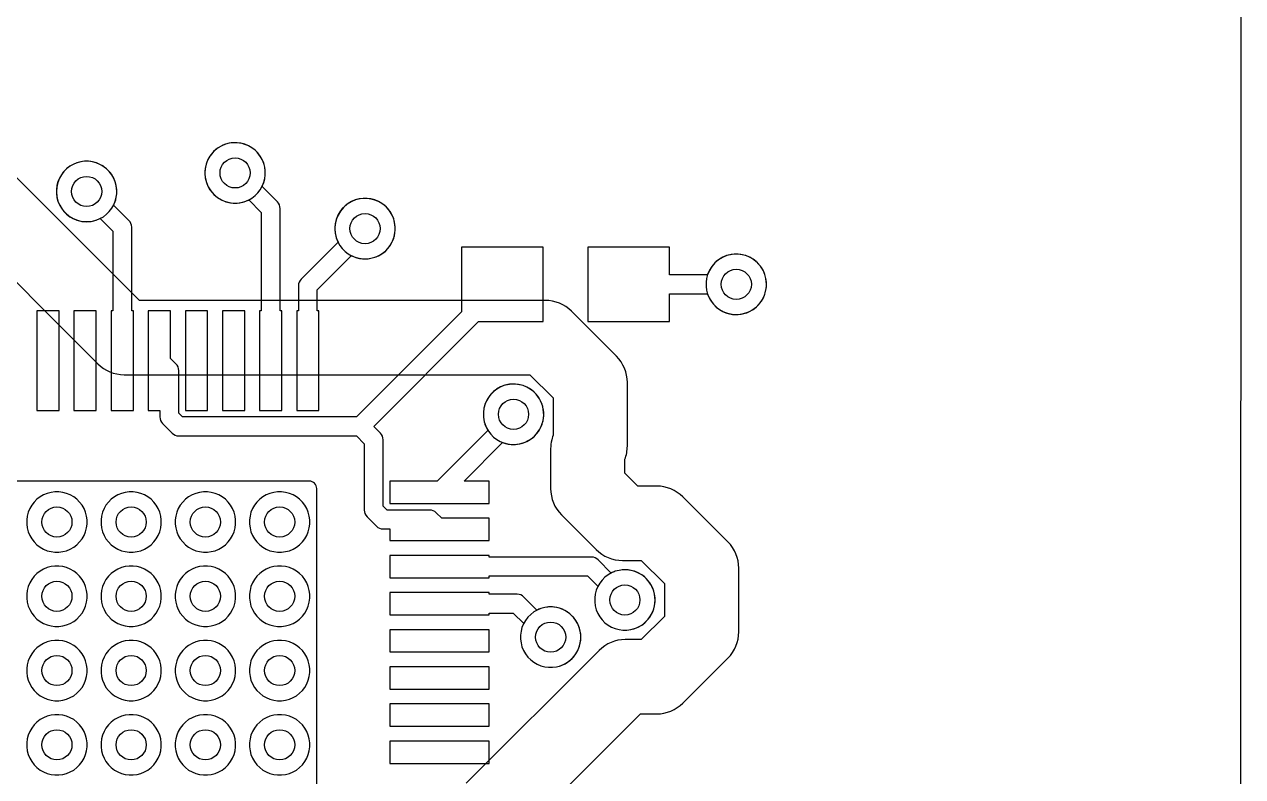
# Model space of a CAD drawing. Header units: millimetres. Extents: x 14 to 284, y -1 to 109.
# Drawn here: x 267.41 to 283.82, y 55.87 to 66 of the extents above; entities that cross this region are included whole.
import ezdxf

# ---------------------------------------------------------------- set-up
doc = ezdxf.new("R2010")
doc.units = ezdxf.units.MM

msp = doc.modelspace()

# ---------------------------------------------------------------- linework, layer by layer
at = {"layer": '16_copper'}
for points in [[(270.329, 63.601), (270.381, 63.614), (270.43, 63.635), (270.476, 63.661), (270.519, 63.694), (270.556, 63.731), (270.589, 63.774), (270.615, 63.82), (270.636, 63.869), (270.649, 63.921), (270.656, 63.973), (270.656, 64.027), (270.649, 64.079), (270.636, 64.131), (270.615, 64.18), (270.589, 64.226), (270.556, 64.269), (270.519, 64.306), (270.476, 64.339), (270.43, 64.365), (270.381, 64.386), (270.329, 64.399), (270.277, 64.406), (270.223, 64.406), (270.171, 64.399), (270.119, 64.386), (270.07, 64.365), (270.024, 64.339), (269.981, 64.306), (269.944, 64.269), (269.911, 64.226), (269.885, 64.18), (269.864, 64.131), (269.851, 64.079), (269.844, 64.027), (269.844, 63.973), (269.851, 63.921), (269.864, 63.869), (269.885, 63.82), (269.911, 63.774), (269.944, 63.731), (269.981, 63.694), (270.024, 63.661), (270.07, 63.635), (270.119, 63.614), (270.171, 63.601), (270.223, 63.594), (270.277, 63.594)], [(268.329, 63.351), (268.381, 63.364), (268.43, 63.385), (268.476, 63.411), (268.519, 63.444), (268.556, 63.481), (268.589, 63.524), (268.615, 63.57), (268.636, 63.619), (268.649, 63.671), (268.656, 63.723), (268.656, 63.777), (268.649, 63.829), (268.636, 63.881), (268.615, 63.93), (268.589, 63.976), (268.556, 64.019), (268.519, 64.056), (268.476, 64.089), (268.43, 64.115), (268.381, 64.136), (268.329, 64.149), (268.277, 64.156), (268.223, 64.156), (268.171, 64.149), (268.119, 64.136), (268.07, 64.115), (268.024, 64.089), (267.981, 64.056), (267.944, 64.019), (267.911, 63.976), (267.885, 63.93), (267.864, 63.881), (267.851, 63.829), (267.844, 63.777), (267.844, 63.723), (267.851, 63.671), (267.864, 63.619), (267.885, 63.57), (267.911, 63.524), (267.944, 63.481), (267.981, 63.444), (268.024, 63.411), (268.07, 63.385), (268.119, 63.364), (268.171, 63.351), (268.223, 63.344), (268.277, 63.344)], [(272.079, 62.851), (272.131, 62.864), (272.18, 62.885), (272.226, 62.911), (272.269, 62.944), (272.306, 62.981), (272.339, 63.024), (272.365, 63.07), (272.386, 63.119), (272.399, 63.171), (272.406, 63.223), (272.406, 63.277), (272.399, 63.329), (272.386, 63.381), (272.365, 63.43), (272.339, 63.476), (272.306, 63.519), (272.269, 63.556), (272.226, 63.589), (272.18, 63.615), (272.131, 63.636), (272.079, 63.649), (272.027, 63.656), (271.973, 63.656), (271.921, 63.649), (271.869, 63.636), (271.82, 63.615), (271.774, 63.589), (271.731, 63.556), (271.694, 63.519), (271.661, 63.476), (271.635, 63.43), (271.614, 63.381), (271.601, 63.329), (271.594, 63.277), (271.594, 63.223), (271.601, 63.171), (271.614, 63.119), (271.635, 63.07), (271.661, 63.024), (271.694, 62.981), (271.731, 62.944), (271.774, 62.911), (271.82, 62.885), (271.869, 62.864), (271.921, 62.851), (271.973, 62.844), (272.027, 62.844)], [(277.079, 62.101), (277.131, 62.114), (277.18, 62.135), (277.226, 62.161), (277.269, 62.194), (277.306, 62.231), (277.339, 62.274), (277.365, 62.32), (277.386, 62.369), (277.399, 62.421), (277.406, 62.473), (277.406, 62.527), (277.399, 62.579), (277.386, 62.631), (277.365, 62.68), (277.339, 62.726), (277.306, 62.769), (277.269, 62.806), (277.226, 62.839), (277.18, 62.865), (277.131, 62.886), (277.079, 62.899), (277.027, 62.906), (276.973, 62.906), (276.921, 62.899), (276.869, 62.886), (276.82, 62.865), (276.774, 62.839), (276.731, 62.806), (276.694, 62.769), (276.661, 62.726), (276.635, 62.68), (276.614, 62.631), (276.601, 62.579), (276.594, 62.527), (276.594, 62.473), (276.601, 62.421), (276.614, 62.369), (276.635, 62.32), (276.661, 62.274), (276.694, 62.231), (276.731, 62.194), (276.774, 62.161), (276.82, 62.135), (276.869, 62.114), (276.921, 62.101), (276.973, 62.094), (277.027, 62.094)], [(274.079, 60.351), (274.131, 60.364), (274.18, 60.385), (274.226, 60.411), (274.269, 60.444), (274.306, 60.481), (274.339, 60.524), (274.365, 60.57), (274.386, 60.619), (274.399, 60.671), (274.406, 60.723), (274.406, 60.777), (274.399, 60.829), (274.386, 60.881), (274.365, 60.93), (274.339, 60.976), (274.306, 61.019), (274.269, 61.056), (274.226, 61.089), (274.18, 61.115), (274.131, 61.136), (274.079, 61.149), (274.027, 61.156), (273.973, 61.156), (273.921, 61.149), (273.869, 61.136), (273.82, 61.115), (273.774, 61.089), (273.731, 61.056), (273.694, 61.019), (273.661, 60.976), (273.635, 60.93), (273.614, 60.881), (273.601, 60.829), (273.594, 60.777), (273.594, 60.723), (273.601, 60.671), (273.614, 60.619), (273.635, 60.57), (273.661, 60.524), (273.694, 60.481), (273.731, 60.444), (273.774, 60.411), (273.82, 60.385), (273.869, 60.364), (273.921, 60.351), (273.973, 60.344), (274.027, 60.344)], [(267.929, 58.901), (267.981, 58.914), (268.03, 58.935), (268.076, 58.961), (268.119, 58.994), (268.156, 59.031), (268.189, 59.074), (268.215, 59.12), (268.236, 59.169), (268.249, 59.221), (268.256, 59.273), (268.256, 59.327), (268.249, 59.379), (268.236, 59.431), (268.215, 59.48), (268.189, 59.526), (268.156, 59.569), (268.119, 59.606), (268.076, 59.639), (268.03, 59.665), (267.981, 59.686), (267.929, 59.699), (267.877, 59.706), (267.823, 59.706), (267.771, 59.699), (267.719, 59.686), (267.67, 59.665), (267.624, 59.639), (267.581, 59.606), (267.544, 59.569), (267.511, 59.526), (267.485, 59.48), (267.464, 59.431), (267.451, 59.379), (267.444, 59.327), (267.444, 59.273), (267.451, 59.221), (267.464, 59.169), (267.485, 59.12), (267.511, 59.074), (267.544, 59.031), (267.581, 58.994), (267.624, 58.961), (267.67, 58.935), (267.719, 58.914), (267.771, 58.901), (267.823, 58.894), (267.877, 58.894)], [(268.929, 58.901), (268.981, 58.914), (269.03, 58.935), (269.076, 58.961), (269.119, 58.994), (269.156, 59.031), (269.189, 59.074), (269.215, 59.12), (269.236, 59.169), (269.249, 59.221), (269.256, 59.273), (269.256, 59.327), (269.249, 59.379), (269.236, 59.431), (269.215, 59.48), (269.189, 59.526), (269.156, 59.569), (269.119, 59.606), (269.076, 59.639), (269.03, 59.665), (268.981, 59.686), (268.929, 59.699), (268.877, 59.706), (268.823, 59.706), (268.771, 59.699), (268.719, 59.686), (268.67, 59.665), (268.624, 59.639), (268.581, 59.606), (268.544, 59.569), (268.511, 59.526), (268.485, 59.48), (268.464, 59.431), (268.451, 59.379), (268.444, 59.327), (268.444, 59.273), (268.451, 59.221), (268.464, 59.169), (268.485, 59.12), (268.511, 59.074), (268.544, 59.031), (268.581, 58.994), (268.624, 58.961), (268.67, 58.935), (268.719, 58.914), (268.771, 58.901), (268.823, 58.894), (268.877, 58.894)], [(269.929, 58.901), (269.981, 58.914), (270.03, 58.935), (270.076, 58.961), (270.119, 58.994), (270.156, 59.031), (270.189, 59.074), (270.215, 59.12), (270.236, 59.169), (270.249, 59.221), (270.256, 59.273), (270.256, 59.327), (270.249, 59.379), (270.236, 59.431), (270.215, 59.48), (270.189, 59.526), (270.156, 59.569), (270.119, 59.606), (270.076, 59.639), (270.03, 59.665), (269.981, 59.686), (269.929, 59.699), (269.877, 59.706), (269.823, 59.706), (269.771, 59.699), (269.719, 59.686), (269.67, 59.665), (269.624, 59.639), (269.581, 59.606), (269.544, 59.569), (269.511, 59.526), (269.485, 59.48), (269.464, 59.431), (269.451, 59.379), (269.444, 59.327), (269.444, 59.273), (269.451, 59.221), (269.464, 59.169), (269.485, 59.12), (269.511, 59.074), (269.544, 59.031), (269.581, 58.994), (269.624, 58.961), (269.67, 58.935), (269.719, 58.914), (269.771, 58.901), (269.823, 58.894), (269.877, 58.894)], [(270.929, 58.901), (270.981, 58.914), (271.03, 58.935), (271.076, 58.961), (271.119, 58.994), (271.156, 59.031), (271.189, 59.074), (271.215, 59.12), (271.236, 59.169), (271.249, 59.221), (271.256, 59.273), (271.256, 59.327), (271.249, 59.379), (271.236, 59.431), (271.215, 59.48), (271.189, 59.526), (271.156, 59.569), (271.119, 59.606), (271.076, 59.639), (271.03, 59.665), (270.981, 59.686), (270.929, 59.699), (270.877, 59.706), (270.823, 59.706), (270.771, 59.699), (270.719, 59.686), (270.67, 59.665), (270.624, 59.639), (270.581, 59.606), (270.544, 59.569), (270.511, 59.526), (270.485, 59.48), (270.464, 59.431), (270.451, 59.379), (270.444, 59.327), (270.444, 59.273), (270.451, 59.221), (270.464, 59.169), (270.485, 59.12), (270.511, 59.074), (270.544, 59.031), (270.581, 58.994), (270.624, 58.961), (270.67, 58.935), (270.719, 58.914), (270.771, 58.901), (270.823, 58.894), (270.877, 58.894)], [(267.929, 57.901), (267.981, 57.914), (268.03, 57.935), (268.076, 57.961), (268.119, 57.994), (268.156, 58.031), (268.189, 58.074), (268.215, 58.12), (268.236, 58.169), (268.249, 58.221), (268.256, 58.273), (268.256, 58.327), (268.249, 58.379), (268.236, 58.431), (268.215, 58.48), (268.189, 58.526), (268.156, 58.569), (268.119, 58.606), (268.076, 58.639), (268.03, 58.665), (267.981, 58.686), (267.929, 58.699), (267.877, 58.706), (267.823, 58.706), (267.771, 58.699), (267.719, 58.686), (267.67, 58.665), (267.624, 58.639), (267.581, 58.606), (267.544, 58.569), (267.511, 58.526), (267.485, 58.48), (267.464, 58.431), (267.451, 58.379), (267.444, 58.327), (267.444, 58.273), (267.451, 58.221), (267.464, 58.169), (267.485, 58.12), (267.511, 58.074), (267.544, 58.031), (267.581, 57.994), (267.624, 57.961), (267.67, 57.935), (267.719, 57.914), (267.771, 57.901), (267.823, 57.894), (267.877, 57.894)], [(268.929, 57.901), (268.981, 57.914), (269.03, 57.935), (269.076, 57.961), (269.119, 57.994), (269.156, 58.031), (269.189, 58.074), (269.215, 58.12), (269.236, 58.169), (269.249, 58.221), (269.256, 58.273), (269.256, 58.327), (269.249, 58.379), (269.236, 58.431), (269.215, 58.48), (269.189, 58.526), (269.156, 58.569), (269.119, 58.606), (269.076, 58.639), (269.03, 58.665), (268.981, 58.686), (268.929, 58.699), (268.877, 58.706), (268.823, 58.706), (268.771, 58.699), (268.719, 58.686), (268.67, 58.665), (268.624, 58.639), (268.581, 58.606), (268.544, 58.569), (268.511, 58.526), (268.485, 58.48), (268.464, 58.431), (268.451, 58.379), (268.444, 58.327), (268.444, 58.273), (268.451, 58.221), (268.464, 58.169), (268.485, 58.12), (268.511, 58.074), (268.544, 58.031), (268.581, 57.994), (268.624, 57.961), (268.67, 57.935), (268.719, 57.914), (268.771, 57.901), (268.823, 57.894), (268.877, 57.894)], [(269.929, 57.901), (269.981, 57.914), (270.03, 57.935), (270.076, 57.961), (270.119, 57.994), (270.156, 58.031), (270.189, 58.074), (270.215, 58.12), (270.236, 58.169), (270.249, 58.221), (270.256, 58.273), (270.256, 58.327), (270.249, 58.379), (270.236, 58.431), (270.215, 58.48), (270.189, 58.526), (270.156, 58.569), (270.119, 58.606), (270.076, 58.639), (270.03, 58.665), (269.981, 58.686), (269.929, 58.699), (269.877, 58.706), (269.823, 58.706), (269.771, 58.699), (269.719, 58.686), (269.67, 58.665), (269.624, 58.639), (269.581, 58.606), (269.544, 58.569), (269.511, 58.526), (269.485, 58.48), (269.464, 58.431), (269.451, 58.379), (269.444, 58.327), (269.444, 58.273), (269.451, 58.221), (269.464, 58.169), (269.485, 58.12), (269.511, 58.074), (269.544, 58.031), (269.581, 57.994), (269.624, 57.961), (269.67, 57.935), (269.719, 57.914), (269.771, 57.901), (269.823, 57.894), (269.877, 57.894)], [(270.929, 57.901), (270.981, 57.914), (271.03, 57.935), (271.076, 57.961), (271.119, 57.994), (271.156, 58.031), (271.189, 58.074), (271.215, 58.12), (271.236, 58.169), (271.249, 58.221), (271.256, 58.273), (271.256, 58.327), (271.249, 58.379), (271.236, 58.431), (271.215, 58.48), (271.189, 58.526), (271.156, 58.569), (271.119, 58.606), (271.076, 58.639), (271.03, 58.665), (270.981, 58.686), (270.929, 58.699), (270.877, 58.706), (270.823, 58.706), (270.771, 58.699), (270.719, 58.686), (270.67, 58.665), (270.624, 58.639), (270.581, 58.606), (270.544, 58.569), (270.511, 58.526), (270.485, 58.48), (270.464, 58.431), (270.451, 58.379), (270.444, 58.327), (270.444, 58.273), (270.451, 58.221), (270.464, 58.169), (270.485, 58.12), (270.511, 58.074), (270.544, 58.031), (270.581, 57.994), (270.624, 57.961), (270.67, 57.935), (270.719, 57.914), (270.771, 57.901), (270.823, 57.894), (270.877, 57.894)], [(275.579, 57.851), (275.631, 57.864), (275.68, 57.885), (275.726, 57.911), (275.769, 57.944), (275.806, 57.981), (275.839, 58.024), (275.865, 58.07), (275.886, 58.119), (275.899, 58.171), (275.906, 58.223), (275.906, 58.277), (275.899, 58.329), (275.886, 58.381), (275.865, 58.43), (275.839, 58.476), (275.806, 58.519), (275.769, 58.556), (275.726, 58.589), (275.68, 58.615), (275.631, 58.636), (275.579, 58.649), (275.527, 58.656), (275.473, 58.656), (275.421, 58.649), (275.369, 58.636), (275.32, 58.615), (275.274, 58.589), (275.231, 58.556), (275.194, 58.519), (275.161, 58.476), (275.135, 58.43), (275.114, 58.381), (275.101, 58.329), (275.094, 58.277), (275.094, 58.223), (275.101, 58.171), (275.114, 58.119), (275.135, 58.07), (275.161, 58.024), (275.194, 57.981), (275.231, 57.944), (275.274, 57.911), (275.32, 57.885), (275.369, 57.864), (275.421, 57.851), (275.473, 57.844), (275.527, 57.844)], [(274.579, 57.351), (274.631, 57.364), (274.68, 57.385), (274.726, 57.411), (274.769, 57.444), (274.806, 57.481), (274.839, 57.524), (274.865, 57.57), (274.886, 57.619), (274.899, 57.671), (274.906, 57.723), (274.906, 57.777), (274.899, 57.829), (274.886, 57.881), (274.865, 57.93), (274.839, 57.976), (274.806, 58.019), (274.769, 58.056), (274.726, 58.089), (274.68, 58.115), (274.631, 58.136), (274.579, 58.149), (274.527, 58.156), (274.473, 58.156), (274.421, 58.149), (274.369, 58.136), (274.32, 58.115), (274.274, 58.089), (274.231, 58.056), (274.194, 58.019), (274.161, 57.976), (274.135, 57.93), (274.114, 57.881), (274.101, 57.829), (274.094, 57.777), (274.094, 57.723), (274.101, 57.671), (274.114, 57.619), (274.135, 57.57), (274.161, 57.524), (274.194, 57.481), (274.231, 57.444), (274.274, 57.411), (274.32, 57.385), (274.369, 57.364), (274.421, 57.351), (274.473, 57.344), (274.527, 57.344)], [(267.929, 56.901), (267.981, 56.914), (268.03, 56.935), (268.076, 56.961), (268.119, 56.994), (268.156, 57.031), (268.189, 57.074), (268.215, 57.12), (268.236, 57.169), (268.249, 57.221), (268.256, 57.273), (268.256, 57.327), (268.249, 57.379), (268.236, 57.431), (268.215, 57.48), (268.189, 57.526), (268.156, 57.569), (268.119, 57.606), (268.076, 57.639), (268.03, 57.665), (267.981, 57.686), (267.929, 57.699), (267.877, 57.706), (267.823, 57.706), (267.771, 57.699), (267.719, 57.686), (267.67, 57.665), (267.624, 57.639), (267.581, 57.606), (267.544, 57.569), (267.511, 57.526), (267.485, 57.48), (267.464, 57.431), (267.451, 57.379), (267.444, 57.327), (267.444, 57.273), (267.451, 57.221), (267.464, 57.169), (267.485, 57.12), (267.511, 57.074), (267.544, 57.031), (267.581, 56.994), (267.624, 56.961), (267.67, 56.935), (267.719, 56.914), (267.771, 56.901), (267.823, 56.894), (267.877, 56.894)], [(268.929, 56.901), (268.981, 56.914), (269.03, 56.935), (269.076, 56.961), (269.119, 56.994), (269.156, 57.031), (269.189, 57.074), (269.215, 57.12), (269.236, 57.169), (269.249, 57.221), (269.256, 57.273), (269.256, 57.327), (269.249, 57.379), (269.236, 57.431), (269.215, 57.48), (269.189, 57.526), (269.156, 57.569), (269.119, 57.606), (269.076, 57.639), (269.03, 57.665), (268.981, 57.686), (268.929, 57.699), (268.877, 57.706), (268.823, 57.706), (268.771, 57.699), (268.719, 57.686), (268.67, 57.665), (268.624, 57.639), (268.581, 57.606), (268.544, 57.569), (268.511, 57.526), (268.485, 57.48), (268.464, 57.431), (268.451, 57.379), (268.444, 57.327), (268.444, 57.273), (268.451, 57.221), (268.464, 57.169), (268.485, 57.12), (268.511, 57.074), (268.544, 57.031), (268.581, 56.994), (268.624, 56.961), (268.67, 56.935), (268.719, 56.914), (268.771, 56.901), (268.823, 56.894), (268.877, 56.894)], [(269.929, 56.901), (269.981, 56.914), (270.03, 56.935), (270.076, 56.961), (270.119, 56.994), (270.156, 57.031), (270.189, 57.074), (270.215, 57.12), (270.236, 57.169), (270.249, 57.221), (270.256, 57.273), (270.256, 57.327), (270.249, 57.379), (270.236, 57.431), (270.215, 57.48), (270.189, 57.526), (270.156, 57.569), (270.119, 57.606), (270.076, 57.639), (270.03, 57.665), (269.981, 57.686), (269.929, 57.699), (269.877, 57.706), (269.823, 57.706), (269.771, 57.699), (269.719, 57.686), (269.67, 57.665), (269.624, 57.639), (269.581, 57.606), (269.544, 57.569), (269.511, 57.526), (269.485, 57.48), (269.464, 57.431), (269.451, 57.379), (269.444, 57.327), (269.444, 57.273), (269.451, 57.221), (269.464, 57.169), (269.485, 57.12), (269.511, 57.074), (269.544, 57.031), (269.581, 56.994), (269.624, 56.961), (269.67, 56.935), (269.719, 56.914), (269.771, 56.901), (269.823, 56.894), (269.877, 56.894)], [(270.929, 56.901), (270.981, 56.914), (271.03, 56.935), (271.076, 56.961), (271.119, 56.994), (271.156, 57.031), (271.189, 57.074), (271.215, 57.12), (271.236, 57.169), (271.249, 57.221), (271.256, 57.273), (271.256, 57.327), (271.249, 57.379), (271.236, 57.431), (271.215, 57.48), (271.189, 57.526), (271.156, 57.569), (271.119, 57.606), (271.076, 57.639), (271.03, 57.665), (270.981, 57.686), (270.929, 57.699), (270.877, 57.706), (270.823, 57.706), (270.771, 57.699), (270.719, 57.686), (270.67, 57.665), (270.624, 57.639), (270.581, 57.606), (270.544, 57.569), (270.511, 57.526), (270.485, 57.48), (270.464, 57.431), (270.451, 57.379), (270.444, 57.327), (270.444, 57.273), (270.451, 57.221), (270.464, 57.169), (270.485, 57.12), (270.511, 57.074), (270.544, 57.031), (270.581, 56.994), (270.624, 56.961), (270.67, 56.935), (270.719, 56.914), (270.771, 56.901), (270.823, 56.894), (270.877, 56.894)], [(267.929, 55.901), (267.981, 55.914), (268.03, 55.935), (268.076, 55.961), (268.119, 55.994), (268.156, 56.031), (268.189, 56.074), (268.215, 56.12), (268.236, 56.169), (268.249, 56.221), (268.256, 56.273), (268.256, 56.327), (268.249, 56.379), (268.236, 56.431), (268.215, 56.48), (268.189, 56.526), (268.156, 56.569), (268.119, 56.606), (268.076, 56.639), (268.03, 56.665), (267.981, 56.686), (267.929, 56.699), (267.877, 56.706), (267.823, 56.706), (267.771, 56.699), (267.719, 56.686), (267.67, 56.665), (267.624, 56.639), (267.581, 56.606), (267.544, 56.569), (267.511, 56.526), (267.485, 56.48), (267.464, 56.431), (267.451, 56.379), (267.444, 56.327), (267.444, 56.273), (267.451, 56.221), (267.464, 56.169), (267.485, 56.12), (267.511, 56.074), (267.544, 56.031), (267.581, 55.994), (267.624, 55.961), (267.67, 55.935), (267.719, 55.914), (267.771, 55.901), (267.823, 55.894), (267.877, 55.894)], [(268.929, 55.901), (268.981, 55.914), (269.03, 55.935), (269.076, 55.961), (269.119, 55.994), (269.156, 56.031), (269.189, 56.074), (269.215, 56.12), (269.236, 56.169), (269.249, 56.221), (269.256, 56.273), (269.256, 56.327), (269.249, 56.379), (269.236, 56.431), (269.215, 56.48), (269.189, 56.526), (269.156, 56.569), (269.119, 56.606), (269.076, 56.639), (269.03, 56.665), (268.981, 56.686), (268.929, 56.699), (268.877, 56.706), (268.823, 56.706), (268.771, 56.699), (268.719, 56.686), (268.67, 56.665), (268.624, 56.639), (268.581, 56.606), (268.544, 56.569), (268.511, 56.526), (268.485, 56.48), (268.464, 56.431), (268.451, 56.379), (268.444, 56.327), (268.444, 56.273), (268.451, 56.221), (268.464, 56.169), (268.485, 56.12), (268.511, 56.074), (268.544, 56.031), (268.581, 55.994), (268.624, 55.961), (268.67, 55.935), (268.719, 55.914), (268.771, 55.901), (268.823, 55.894), (268.877, 55.894)], [(269.929, 55.901), (269.981, 55.914), (270.03, 55.935), (270.076, 55.961), (270.119, 55.994), (270.156, 56.031), (270.189, 56.074), (270.215, 56.12), (270.236, 56.169), (270.249, 56.221), (270.256, 56.273), (270.256, 56.327), (270.249, 56.379), (270.236, 56.431), (270.215, 56.48), (270.189, 56.526), (270.156, 56.569), (270.119, 56.606), (270.076, 56.639), (270.03, 56.665), (269.981, 56.686), (269.929, 56.699), (269.877, 56.706), (269.823, 56.706), (269.771, 56.699), (269.719, 56.686), (269.67, 56.665), (269.624, 56.639), (269.581, 56.606), (269.544, 56.569), (269.511, 56.526), (269.485, 56.48), (269.464, 56.431), (269.451, 56.379), (269.444, 56.327), (269.444, 56.273), (269.451, 56.221), (269.464, 56.169), (269.485, 56.12), (269.511, 56.074), (269.544, 56.031), (269.581, 55.994), (269.624, 55.961), (269.67, 55.935), (269.719, 55.914), (269.771, 55.901), (269.823, 55.894), (269.877, 55.894)], [(270.929, 55.901), (270.981, 55.914), (271.03, 55.935), (271.076, 55.961), (271.119, 55.994), (271.156, 56.031), (271.189, 56.074), (271.215, 56.12), (271.236, 56.169), (271.249, 56.221), (271.256, 56.273), (271.256, 56.327), (271.249, 56.379), (271.236, 56.431), (271.215, 56.48), (271.189, 56.526), (271.156, 56.569), (271.119, 56.606), (271.076, 56.639), (271.03, 56.665), (270.981, 56.686), (270.929, 56.699), (270.877, 56.706), (270.823, 56.706), (270.771, 56.699), (270.719, 56.686), (270.67, 56.665), (270.624, 56.639), (270.581, 56.606), (270.544, 56.569), (270.511, 56.526), (270.485, 56.48), (270.464, 56.431), (270.451, 56.379), (270.444, 56.327), (270.444, 56.273), (270.451, 56.221), (270.464, 56.169), (270.485, 56.12), (270.511, 56.074), (270.544, 56.031), (270.581, 55.994), (270.624, 55.961), (270.67, 55.935), (270.719, 55.914), (270.771, 55.901), (270.823, 55.894), (270.877, 55.894)]]:
    msp.add_lwpolyline(points, close=True, dxfattribs=at)
for points in [[(274.217, 55.221), (275.712, 56.717), (275.928, 56.717, 0.198912), (276.282, 56.863), (276.887, 57.468, 0.198912), (277.033, 57.822), (277.033, 58.678, 0.198912), (276.887, 59.032), (276.282, 59.637, 0.198912), (275.928, 59.783), (275.674, 59.783), (275.5, 59.957), (275.5, 60.144, 0.091571), (275.533, 60.322), (275.533, 61.178, 0.198912), (275.387, 61.532), (274.782, 62.137, 0.198912), (274.428, 62.283), (268.962, 62.283), (267.109, 64.137, 0.198912)], [(266.548, 63.283), (268.402, 61.43, 0.198912), (268.755, 61.283), (274.221, 61.283), (274.533, 60.971), (274.533, 60.467, 0.01882), (274.521, 60.43), (274.514, 60.405, 0.058649), (274.5, 60.289), (274.5, 59.75, 0.198912), (274.646, 59.396), (275.113, 58.93, 0.198912), (275.467, 58.783), (275.721, 58.783), (276.033, 58.471), (276.033, 58.029), (275.721, 57.717), (275.505, 57.717, 0.198912), (275.152, 57.57), (273.363, 55.782, 0.198912)]]:
    msp.add_lwpolyline(points, format="xyb", dxfattribs=at)
at = {"layer": '1_copper'}
for points in [[(270.88, 62.143), (270.857, 62.143), (270.857, 63.52, 0.198912), (270.82, 63.61), (270.613, 63.816, 0.941273), (269.911, 64.226), (269.885, 64.18, 0.720354), (270.434, 63.637), (270.603, 63.467), (270.603, 62.143), (270.58, 62.143), (270.58, 60.803), (270.88, 60.803)], [(268.88, 62.143), (268.857, 62.143), (268.857, 63.27, 0.198912), (268.82, 63.36), (268.613, 63.566, 0.941273), (267.911, 63.976), (267.885, 63.93, 0.720354), (268.434, 63.387), (268.603, 63.217), (268.603, 62.143), (268.58, 62.143), (268.58, 60.803), (268.88, 60.803)], [(271.38, 62.143), (271.357, 62.143), (271.357, 62.427), (271.816, 62.887, 0.941273), (272.226, 63.589), (272.18, 63.615, 0.720354), (271.637, 63.066), (271.14, 62.57, 0.198912), (271.103, 62.48), (271.103, 62.143), (271.08, 62.143), (271.08, 60.803), (271.38, 60.803)], [(273.673, 59.35), (273.033, 59.35), (272.959, 59.424, 0.198912), (272.869, 59.461), (272.296, 59.461), (272.244, 59.513), (272.244, 60.407, 0.198912), (272.207, 60.497), (272.117, 60.587), (273.53, 62), (274.4, 62), (274.4, 63), (273.3, 63), (273.3, 62.13), (271.884, 60.714), (269.543, 60.714), (269.491, 60.766), (269.491, 61.339, 0.198912), (269.454, 61.429), (269.38, 61.503), (269.38, 62.143), (269.08, 62.143), (269.08, 60.803), (269.237, 60.803), (269.237, 60.714, 0.198912), (269.274, 60.624), (269.401, 60.497, 0.198912), (269.491, 60.46), (271.884, 60.46), (271.99, 60.354), (271.99, 59.461, 0.198912), (272.027, 59.371), (272.154, 59.244, 0.198912), (272.244, 59.207), (272.333, 59.207), (272.333, 59.05), (273.673, 59.05)], [(276.1, 62.373), (276.613, 62.373, 0.941276), (277.399, 62.579), (277.386, 62.631, 0.720356), (276.613, 62.627), (276.1, 62.627), (276.1, 63), (275, 63), (275, 62), (276.1, 62)], [(273.673, 59.85), (273.333, 59.85), (273.853, 60.371, 0.956322), (274.18, 61.115), (274.131, 61.136, 0.706955), (273.656, 60.533), (272.973, 59.85), (272.333, 59.85), (272.333, 59.55), (273.673, 59.55)], [(271.259, 47.651, 0.388032), (271.35, 47.75), (271.35, 59.75, 0.414214), (271.25, 59.85), (259.25, 59.85, 0.414214), (259.15, 59.75), (259.15, 47.75, 0.414214), (259.25, 47.65), (271.25, 47.65)], [(275.579, 57.851, 1), (275.421, 58.649), (275.369, 58.636, 0.035223), (275.316, 58.613), (275.14, 58.79, 0.198912), (275.05, 58.827), (273.673, 58.827), (273.673, 58.85), (272.333, 58.85), (272.333, 58.55), (273.673, 58.55), (273.673, 58.573), (274.997, 58.573), (275.137, 58.434), (275.135, 58.43), (275.114, 58.381), (275.101, 58.329), (275.094, 58.277), (275.094, 58.223), (275.101, 58.171), (275.114, 58.119), (275.135, 58.07), (275.161, 58.024), (275.194, 57.981), (275.231, 57.944), (275.274, 57.911), (275.32, 57.885), (275.369, 57.864), (275.421, 57.851), (275.473, 57.844), (275.527, 57.844)], [(274.579, 57.351, 1), (274.421, 58.149), (274.369, 58.136, 0.035223), (274.316, 58.113), (274.14, 58.29, 0.198912), (274.05, 58.327), (273.673, 58.327), (273.673, 58.35), (272.333, 58.35), (272.333, 58.05), (273.673, 58.05), (273.673, 58.073), (273.997, 58.073), (274.137, 57.934), (274.135, 57.93), (274.114, 57.881), (274.101, 57.829), (274.094, 57.777), (274.094, 57.723), (274.101, 57.671), (274.114, 57.619), (274.135, 57.57), (274.161, 57.524), (274.194, 57.481), (274.231, 57.444), (274.274, 57.411), (274.32, 57.385), (274.369, 57.364), (274.421, 57.351), (274.473, 57.344), (274.527, 57.344)]]:
    msp.add_lwpolyline(points, format="xyb", close=True, dxfattribs=at)
for points in [[(267.88, 62.143), (267.58, 62.143), (267.58, 60.803), (267.88, 60.803)], [(268.38, 62.143), (268.08, 62.143), (268.08, 60.803), (268.38, 60.803)], [(269.88, 62.143), (269.58, 62.143), (269.58, 60.803), (269.88, 60.803)], [(270.38, 62.143), (270.08, 62.143), (270.08, 60.803), (270.38, 60.803)], [(273.673, 57.85), (272.333, 57.85), (272.333, 57.55), (273.673, 57.55)], [(273.673, 57.35), (272.333, 57.35), (272.333, 57.05), (273.673, 57.05)], [(273.673, 56.85), (272.333, 56.85), (272.333, 56.55), (273.673, 56.55)], [(273.673, 56.35), (272.333, 56.35), (272.333, 56.05), (273.673, 56.05)]]:
    msp.add_lwpolyline(points, close=True, dxfattribs=at)
at = {"layer": 'drills_via_1_16'}
for centre in [(270.25, 64), (268.25, 63.75), (272, 63.25), (277, 62.5), (274, 60.75), (267.85, 59.3), (268.85, 59.3), (269.85, 59.3), (270.85, 59.3), (267.85, 58.3), (268.85, 58.3), (269.85, 58.3), (270.85, 58.3), (275.5, 58.25), (274.5, 57.75), (267.85, 57.3), (268.85, 57.3), (269.85, 57.3), (270.85, 57.3), (267.85, 56.3), (268.85, 56.3), (269.85, 56.3), (270.85, 56.3)]:
    msp.add_circle(centre, 0.203, dxfattribs=at)
at = {"layer": 'outline'}
msp.add_lwpolyline([(14, -1.27), (283.77, -1.27), (283.82, 109), (14, 109), (14, -1.27)], close=True, dxfattribs=at)

doc.saveas('drawing.dxf')
